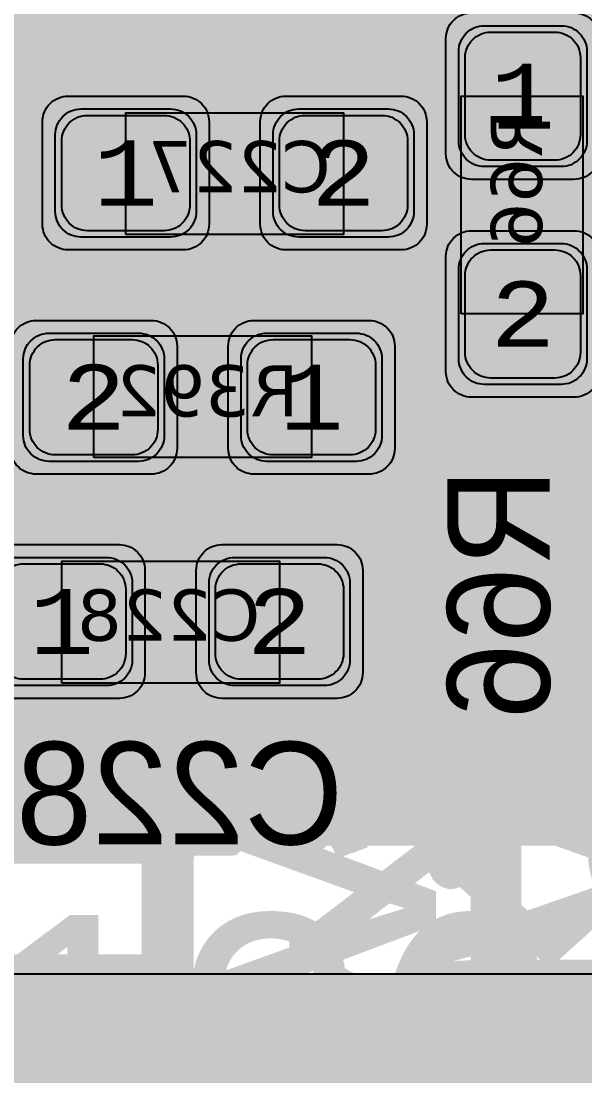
# Model space of a CAD drawing. Extents: x -28 to 199, y -61 to 255.
# Drawn here: x 145.08 to 149.49, y 65.7 to 73.94 of the extents above; entities that cross this region are included whole.
import ezdxf
from ezdxf.enums import TextEntityAlignment as Align

# ---------------------------------------------------------------- set-up
doc = ezdxf.new("R2010")
doc.units = 0
doc.header["$MEASUREMENT"] = 0
for name, color, linetype in [('ASSEMBLY_OUTLINES_BTM', 191, 'CONTINUOUS'), ('ASSEMBLY_PART_NUMBERS_BTM', 191, 'CONTINUOUS'), ('ASSEMBLY_PART_NUMBERS_TOP', 102, 'CONTINUOUS'), ('ASSEMBLY_REF_DES_BTM', 191, 'CONTINUOUS'), ('DRILL_DRAWING', 21, 'CONTINUOUS'), ('GENERATED_SILKSCREEN_BTM', 255, 'CONTINUOUS'), ('GENERATED_SILKSCREEN_TOP', 140, 'CONTINUOUS'), ('PART_PADS_SMD_BTM', 10, 'CONTINUOUS'), ('PIN_NUMBERS_BTM', 8, 'CONTINUOUS'), ('PIN_NUMBERS_TOP', 8, 'CONTINUOUS'), ('PLACEMENT_OUTLINES_BTM', 222, 'CONTINUOUS'), ('PLANE_DATA_LAYER_BOTTOM', 10, 'CONTINUOUS'), ('PLANE_DATA_LAYER_TOP', 150, 'CONTINUOUS'), ('PLANE_SHAPES_LAYER_2', 230, 'CONTINUOUS'), ('PLANE_SHAPES_LAYER_3', 81, 'CONTINUOUS'), ('PLANE_SHAPES_LAYER_BOTTOM', 10, 'CONTINUOUS'), ('PLANE_SHAPES_LAYER_TOP', 150, 'CONTINUOUS'), ('SILKSCREEN_OUTLINES_BTM', 211, 'CONTINUOUS'), ('SILKSCREEN_REF_DES_BTM', 211, 'CONTINUOUS'), ('SILKSCREEN_REF_DES_TOP', 150, 'CONTINUOUS'), ('SOLDERMASK_PADS_BTM', 12, 'CONTINUOUS'), ('SOLDERPASTE_PADS_BTM', 12, 'CONTINUOUS'), ('TRACES_LAYER_3', 81, 'CONTINUOUS'), ('TRACES_LAYER_BOTTOM', 10, 'CONTINUOUS')]:
    doc.layers.add(name, color=color, linetype=linetype)
doc.styles.add('COURIER_NEW', font='COUR.TTF')
doc.styles.add('VERDANA', font='verdana.TTF')
doc.styles.add('VERIBEST_GERBER_0', font='txt')

msp = doc.modelspace()

# ---------------------------------------------------------------- hatches: boundary and pattern name
at = {"layer": 'PLANE_DATA_LAYER_BOTTOM'}
h = msp.add_hatch(color=256, dxfattribs=at)
h.paths.add_polyline_path([(169.5, 75.5762, -0.414213562373095), (169.4238, 75.5), (168.555096, 75.5, -0.414213562373095), (168.478896, 75.5762), (168.478896, 75.576202, -0.0604851549101079), (168.48111, 75.594437, 0.0604923626898883), (168.5, 75.750001), (168.5, 76.95, 0.414213562373095), (167.85, 77.6), (166.65, 77.6, 0.414213562373095), (166, 76.95), (166, 75.749999, 0.0604915906442908), (166.01889, 75.594437, -0.060485154910108), (166.021104, 75.576202), (166.021104, 75.5762, -0.414213562373095), (165.944904, 75.5), (162.827052, 75.5, -0.6109691680550992), (162.765167, 75.62066, 0.1570208344114398), (163, 76.349999), (163, 76.35, 0.9999999999999999), (160.5, 76.35), (160.5, 76.349999, 0.1570208344114398), (160.734833, 75.62066, -0.6109691680550992), (160.672948, 75.5), (159, 75.5), (159, 67), (159.977682, 66.022318, -0.1989099556854013), (160, 65.968437), (160, 60.5), (169.4238, 60.5, -0.414213562373095), (169.5, 60.4238), (169.5, 57.0762, -0.414213562373095), (169.4238, 57), (168.5762, 57, -0.414213562373095), (168.5, 57.0762), (168.5, 58.2, 0.414213562373095), (167.85, 58.85), (166.65, 58.85, 0.414213562373095), (166, 58.2), (166, 57.0762, -0.414213562373095), (165.9238, 57), (162.968376, 57, -0.414213562373095), (162.892176, 57.0762, -0.1018534239435747), (162.898371, 57.106296, 1.5184150743120406), (160.601629, 57.106296, -0.1018534239435747), (160.607824, 57.0762, -0.414213562373095), (160.531624, 57), (157.5762, 57, -0.414213562373095), (157.5, 57.0762), (157.5, 63), (135.0762, 63, -0.414213562373095), (135, 63.0762), (135, 63.4588, -0.414213562373095), (135.0762, 63.535), (135.215, 63.535, 0.414213562373095), (135.665, 63.985), (135.665, 65.015, 0.414213562373095), (135.215, 65.465), (135.0762, 65.465, -0.414213562373095), (135, 65.5412), (135, 66.4238, -0.414213562373095), (135.0762, 66.5), (156.5, 66.5), (156.5, 77.9238, -0.414213562373095), (156.5762, 78), (169.4238, 78, -0.414213562373095), (169.5, 77.9238)], flags=0)
h.paths.add_polyline_path([(136.495, 63.535, 0.414213562373095), (136.945, 63.985), (136.945, 65.015, 0.414213562373095), (136.495, 65.465), (136.345, 65.465, 0.414213562373095), (135.895, 65.015), (135.895, 63.985, 0.414213562373095), (136.345, 63.535)], flags=0)
at = {"layer": 'PLANE_DATA_LAYER_TOP'}
h = msp.add_hatch(color=256, dxfattribs=at)
h.paths.add_polyline_path([(153.75, 67.5762, -0.414213562373095), (153.6738, 67.5), (141.3262, 67.5, -0.414213562373095), (141.25, 67.5762), (141.25, 70.799, -0.3297111608099209), (141.303911, 70.871867, 0.1227506347712947), (141.511214, 70.996447), (142.374069, 71.859302, -0.4389961025025721), (142.486156, 71.8546, 1.0875729409838402), (143.8954, 73.263844, -0.2207951541177379), (143.86838, 73.322049), (143.86838, 73.32205, -0.1989099556852985), (143.890698, 73.375931), (147.592449, 77.077682, -0.198913366334503), (147.646331, 77.1), (148.746107, 77.1, -0.1385740107174841), (148.785987, 77.088731, 1.7877343018547374), (148.785987, 78.111269, -0.1385740107174841), (148.746107, 78.1), (147.407661, 78.1, 0.1989122151386036), (147.054108, 77.953553), (144.107082, 75.006527, -0.6681819935815638), (143.977, 75.060408), (143.977, 75.934019, -0.357507136707077), (144.038255, 76.008739, 0.250299112383725), (144.365805, 76.277936, -0.3034419380586541), (144.436215, 76.325), (144.483776, 76.325, 0.1989121882725125), (144.784296, 76.44948), (146.482183, 78.147367, 0.1989121882725038), (146.606663, 78.447887), (146.606663, 79.9238, -0.414213562373095), (146.682863, 80), (153.6738, 80, -0.414213562373095), (153.75, 79.9238)], flags=0)
h.paths.add_polyline_path([(141.75, 69.5, -0.9999999999999999), (144.75, 69.5, -0.9999999999999999)], flags=0)
h.paths.add_polyline_path([(149.3, 75.1, -0.9999999999999999), (150.5, 75.1, -0.9999999999999999)], flags=0)
at = {"layer": 'PLANE_SHAPES_LAYER_2'}
h = msp.add_hatch(color=256, dxfattribs=at)
h.paths.add_polyline_path([(169.5, 129.25), (149.5, 129.25), (142.25, 122), (142.25, 90.5), (147.5, 90.5), (147.5, 80), (154, 80), (154, 69.25), (131.75, 69.25), (131.75, 73.25), (121.25, 73.25), (121.25, 81), (110.5, 81), (110.5, 125.75), (106.5, 125.75), (106.5, 128.75), (93.5, 128.75), (93.5, 120.25), (91.75, 120.25), (91.75, 121.5), (80, 121.5), (80, 118.25), (73.25, 118.25), (73.25, 124.5), (67.5, 124.5), (67.5, 128), (57.75, 128), (57.75, 120.25), (55.25, 120.25), (55.25, 121.5), (47.5, 121.5), (47.5, 119), (35, 119), (35, 134.75), (32.75, 134.75), (32.75, 159.75), (29.25, 159.75), (29.25, 175.25), (22.5, 175.25), (22.5, 195.25), (17.25, 195.25), (17.25, 198), (22.5, 198), (22.5, 216.5), (40.25, 216.5), (40.25, 235.5), (54.5, 235.5), (54.5, 254), (87.25, 254), (87.25, 236.25), (86.25, 236.25), (86.25, 228.75), (81, 228.75), (81, 218.75), (95.25, 218.75), (95.25, 194.5), (87, 194.5), (87, 172), (131.1, 172), (131.1, 208.75), (115.5, 208.75), (115.5, 213.75), (106.75, 213.75), (106.75, 218.75), (110.25, 222.25), (110.25, 226.25), (142.5, 226.25), (142.5, 221.5), (160.5, 221.5), (160.5, 240.75), (169.5, 240.75)])
h.paths.add_polyline_path([(35.5, 149.5), (41.75, 149.5), (41.75, 152), (39.25, 152), (39.25, 154), (37.75, 154), (37.75, 152), (35.5, 152)], flags=16)
h.paths.add_polyline_path([(37.5, 125.75), (37.5, 128.75), (42.75, 128.75), (42.75, 125.75)], flags=16)
h.paths.add_polyline_path([(52, 127.75), (52, 130.75), (54.25, 130.75), (54.25, 127.75)], flags=16)
h.paths.add_polyline_path([(50.75, 219.5), (50.75, 226.5), (71.75, 226.5), (71.75, 219.5)], flags=16)
h.paths.add_polyline_path([(66.5, 150.75), (66.5, 177.5), (72.25, 177.5), (72.25, 150.75)], flags=16)
h.paths.add_polyline_path([(47.25, 185.25), (73, 185.25), (73, 188.25), (70.25, 188.25), (70.25, 191), (47.25, 191)], flags=16)
h.paths.add_polyline_path([(84.5, 208), (84.5, 212.75), (85, 212.75), (85, 208)], flags=16)
h.paths.add_polyline_path([(61.5, 137.25), (87.75, 137.25), (87.75, 140.5), (84.75, 140.5), (84.75, 143), (61.5, 143)], flags=16)
h.paths.add_polyline_path([(88.75, 127), (88.75, 130), (91, 130), (91, 127)], flags=16)
h.paths.add_polyline_path([(85.5, 130.25), (85.5, 132.5), (91, 132.5), (91, 130.25)], flags=16)
h.paths.add_polyline_path([(108.75, 142.25), (135.75, 142.25), (135.75, 145.75), (132.25, 145.75), (132.25, 149), (108.75, 149)], flags=16)
h.paths.add_polyline_path([(114.25, 126.75), (140.75, 126.75), (140.75, 129.75), (137.25, 129.75), (137.25, 133), (114.25, 133)], flags=16)
h.paths.add_polyline_path([(155.25, 180.25), (166.25, 180.25), (166.25, 186.25), (152.25, 186.25), (152.25, 183), (155.25, 183)], flags=16)
at = {"layer": 'PLANE_SHAPES_LAYER_3'}
h = msp.add_hatch(color=256, dxfattribs=at)
h.paths.add_polyline_path([(169.5, 129.25), (149.5, 129.25), (142.25, 122), (142.25, 90.5), (147.5, 90.5), (147.5, 80), (154, 80), (154, 69.25), (131.75, 69.25), (131.75, 73.25), (121.25, 73.25), (121.25, 81), (110.5, 81), (110.5, 125.75), (106.5, 125.75), (106.5, 128.75), (93.5, 128.75), (93.5, 120.25), (91.75, 120.25), (91.75, 121.5), (80, 121.5), (80, 118.25), (73.25, 118.25), (73.25, 124.5), (67.5, 124.5), (67.5, 127.75), (58.25, 127.75), (58.25, 130.25), (88.75, 130.25), (88.75, 127), (91, 127), (91, 132.5), (55, 132.5), (55, 131.25), (52, 131.25), (52, 127.75), (55, 127.75), (55, 127.25), (57.75, 127.25), (57.75, 120.25), (55.25, 120.25), (55.25, 121.5), (47.5, 121.5), (47.5, 119), (35, 119), (35, 134.75), (32.75, 134.75), (32.75, 159.75), (29.25, 159.75), (29.25, 175.25), (22.5, 175.25), (22.5, 195.25), (17.25, 195.25), (17.25, 198), (22.5, 198), (22.5, 216.5), (40.25, 216.5), (40.25, 235.5), (54.5, 235.5), (54.5, 254), (87.25, 254), (87.25, 236.25), (86.25, 236.25), (86.25, 228.75), (81, 228.75), (81, 218.75), (95.25, 218.75), (95.25, 194.5), (87, 194.5), (87, 172), (131.1, 172), (131.1, 208.75), (115.5, 208.75), (115.5, 213.75), (106.75, 213.75), (106.75, 218.75), (110.25, 222.25), (110.25, 226.25), (142.5, 226.25), (142.5, 221.5), (160.5, 221.5), (160.5, 240.75), (169.5, 240.75)])
h.paths.add_polyline_path([(35.5, 149.5), (41.75, 149.5), (41.75, 152), (39.25, 152), (39.25, 154), (37.75, 154), (37.75, 152), (35.5, 152)], flags=16)
h.paths.add_polyline_path([(37.5, 125.75), (37.5, 128.75), (42.75, 128.75), (42.75, 125.75)], flags=16)
h.paths.add_polyline_path([(50.75, 219.5), (50.75, 226.5), (71.75, 226.5), (71.75, 219.5)], flags=16)
h.paths.add_polyline_path([(66.5, 150.75), (66.5, 177.5), (72.25, 177.5), (72.25, 150.75)], flags=16)
h.paths.add_polyline_path([(47.25, 185.25), (73, 185.25), (73, 188.25), (70.25, 188.25), (70.25, 191), (47.25, 191)], flags=16)
h.paths.add_polyline_path([(84.5, 208), (84.5, 212.75), (85, 212.75), (85, 208)], flags=16)
h.paths.add_polyline_path([(61.5, 137.25), (87.75, 137.25), (87.75, 140.5), (84.75, 140.5), (84.75, 143), (61.5, 143)], flags=16)
h.paths.add_polyline_path([(108.75, 142.25), (135.75, 142.25), (135.75, 145.75), (132.25, 145.75), (132.25, 149), (108.75, 149)], flags=16)
h.paths.add_polyline_path([(114.25, 126.75), (140.75, 126.75), (140.75, 129.75), (137.25, 129.75), (137.25, 133), (114.25, 133)], flags=16)
h.paths.add_polyline_path([(155.25, 180.25), (166.25, 180.25), (166.25, 186.25), (152.25, 186.25), (152.25, 183), (155.25, 183)], flags=16)
at = {"layer": 'PLANE_SHAPES_LAYER_BOTTOM'}
msp.add_hatch(color=256, dxfattribs=at).paths.add_polyline_path([(169.5, 75.5), (159, 75.5), (159, 67), (160, 66), (160, 60.5), (169.5, 60.5), (169.5, 57), (157.5, 57), (157.5, 63), (135, 63), (135, 66.5), (156.5, 66.5), (156.5, 78), (169.5, 78)], flags=0)

# ---------------------------------------------------------------- linework, layer by layer
at = {"layer": 'ASSEMBLY_OUTLINES_BTM', "const_width": 0.1}
msp.add_lwpolyline([(146.1, 73.95), (146.1, 77.05), (147.9, 77.05), (147.9, 73.95)], close=True, dxfattribs=at)
at = {"layer": 'ASSEMBLY_OUTLINES_BTM'}
for points in [[(148.52, 71.65), (148.52, 73.35), (149.47, 73.35), (149.47, 71.65)], [(145.9, 72.27), (145.9, 73.22), (147.6, 73.22), (147.6, 72.27)], [(145.65, 70.53), (145.65, 71.48), (147.35, 71.48), (147.35, 70.53)], [(145.4, 68.77), (145.4, 69.72), (147.1, 69.72), (147.1, 68.77)]]:
    msp.add_lwpolyline(points, close=True, dxfattribs=at)
at = {"layer": 'GENERATED_SILKSCREEN_BTM', "const_width": 0.15}
for points in [[(147.900005, 73.95, -0.4142135624), (147.9, 73.949995), (146.1, 73.949995, -0.4142135624), (146.099995, 73.95), (146.099995, 74.193824, 9.7912e-06), (146.100005, 74.193828), (146.100005, 73.950005), (147.899995, 73.950005), (147.899995, 74.193828, 9.7912e-06), (147.900005, 74.193824), (147.900005, 73.95)], [(147.033844, 73.220005, 1.1642e-05), (147.033836, 73.219995), (146.466164, 73.219995, 1.1642e-05), (146.466156, 73.220005), (147.033844, 73.220005)], [(148.520005, 72.207911, 1.22306e-05), (148.519995, 72.207902), (148.519995, 72.792098, 1.22306e-05), (148.520005, 72.792089), (148.520005, 72.207911)], [(149.470005, 72.216156, 1.1642e-05), (149.469995, 72.216164), (149.469995, 72.783836, 1.1642e-05), (149.470005, 72.783844), (149.470005, 72.216156)], [(147.042098, 72.269995), (146.457902, 72.269995, 1.22306e-05), (146.457911, 72.270005), (147.042089, 72.270005, 1.22306e-05), (147.042098, 72.269995)], [(146.792098, 71.480005, 1.22306e-05), (146.792089, 71.479995), (146.207911, 71.479995, 1.22306e-05), (146.207902, 71.480005), (146.792098, 71.480005)], [(146.783844, 70.529995), (146.216156, 70.529995, 1.1642e-05), (146.216164, 70.530005), (146.783836, 70.530005, 1.1642e-05), (146.783844, 70.529995)], [(146.533844, 69.720005, 1.1642e-05), (146.533836, 69.719995), (145.966164, 69.719995, 1.1642e-05), (145.966156, 69.720005), (146.533844, 69.720005)], [(146.542098, 68.769995), (145.957902, 68.769995, 1.22306e-05), (145.957911, 68.770005), (146.542089, 68.770005, 1.22306e-05), (146.542098, 68.769995)]]:
    msp.add_lwpolyline(points, format="xyb", dxfattribs=at)
for points in [[(148.7108, 69.7752), (148.7092, 69.7728), (148.7052, 69.772), (148.7012, 69.7696), (148.6972, 69.7696), (148.5324, 69.7696), (148.5284, 69.7696), (148.526, 69.772), (148.5236, 69.772), (148.5228, 69.7728), (148.522, 69.7736), (148.5196, 69.7752), (148.41, 69.9112), (148.4084, 69.9152), (148.4076, 69.9176), (148.4068, 69.9216), (148.4068, 70.3248), (148.4084, 70.332), (148.4124, 70.336), (148.4172, 70.3408), (148.4228, 70.3424), (149.1908, 70.3424), (149.1972, 70.3408), (149.2012, 70.3368), (149.2036, 70.332), (149.2044, 70.3264), (149.2036, 70.32), (149.2012, 70.3144), (149.1972, 70.3104), (149.1908, 70.3088), (148.8228, 70.3088), (148.8228, 69.9328), (149.1956, 69.8016), (149.2012, 69.7984), (149.2044, 69.7928), (149.2052, 69.7864), (149.2036, 69.7816), (149.2012, 69.7768), (149.1964, 69.7728), (149.1916, 69.7704), (149.1852, 69.772), (148.8124, 69.9032), (148.7108, 69.7752)], [(148.4396, 70.3088), (148.4396, 69.9256), (148.5404, 69.8016), (148.6892, 69.8016), (148.7908, 69.9256), (148.7908, 70.3088), (148.4396, 70.3088)], [(148.41, 69.1544), (148.5196, 69.02), (148.5236, 69.016), (148.53, 69.0152), (148.534, 69.016), (148.5388, 69.0176), (148.542, 69.02), (148.5452, 69.024), (148.5476, 69.028), (148.5484, 69.032), (148.5484, 69.036), (148.546, 69.0392), (148.4396, 69.1704), (148.4396, 69.4296), (148.5404, 69.5528), (148.8276, 69.5528), (148.7388, 69.444), (148.738, 69.4408), (148.7372, 69.4392), (148.7372, 69.4384), (148.7364, 69.4384), (148.7356, 69.4344), (148.7356, 69.1648), (148.7364, 69.1616), (148.7372, 69.1608), (148.7372, 69.16), (148.738, 69.1576), (148.7388, 69.1544), (148.8476, 69.02), (148.85, 69.0192), (148.8508, 69.0176), (148.8516, 69.0168), (148.8532, 69.0168), (148.8588, 69.0152), (148.8612, 69.0144), (149.0812, 69.0144), (149.0852, 69.0152), (149.0884, 69.0168), (149.0916, 69.0176), (149.094, 69.02), (149.2036, 69.1544), (149.2052, 69.1584), (149.206, 69.1592), (149.206, 69.1608), (149.2068, 69.1624), (149.2068, 69.1632), (149.2068, 69.1648), (149.2068, 69.4344), (149.206, 69.4376), (149.2052, 69.4408), (149.2036, 69.444), (149.094, 69.5784), (149.0924, 69.58), (149.0916, 69.5816), (149.0892, 69.5832), (149.0836, 69.5848), (149.0812, 69.5856), (148.5324, 69.5856), (148.5284, 69.5848), (148.5252, 69.5832), (148.5236, 69.5816), (148.522, 69.58), (148.5196, 69.5784), (148.41, 69.444), (148.4092, 69.4408), (148.4084, 69.4384), (148.4076, 69.4376), (148.4068, 69.4344), (148.4068, 69.1648), (148.4076, 69.1616), (148.4076, 69.1608), (148.4084, 69.16), (148.4092, 69.1576), (148.41, 69.1544)], [(148.8692, 69.5528), (149.0732, 69.5528), (149.174, 69.4296), (149.174, 69.1712), (149.0732, 69.0464), (148.8692, 69.0464), (148.7676, 69.1712), (148.7676, 69.4296), (148.8692, 69.5528)], [(148.41, 68.3984), (148.5196, 68.264), (148.5236, 68.26), (148.53, 68.2592), (148.534, 68.26), (148.5388, 68.2616), (148.542, 68.264), (148.5452, 68.268), (148.5476, 68.272), (148.5484, 68.276), (148.5484, 68.28), (148.546, 68.2832), (148.4396, 68.4144), (148.4396, 68.6736), (148.5404, 68.7968), (148.8276, 68.7968), (148.7388, 68.688), (148.738, 68.6848), (148.7372, 68.6832), (148.7372, 68.6824), (148.7364, 68.6824), (148.7356, 68.6784), (148.7356, 68.4088), (148.7364, 68.4056), (148.7372, 68.4048), (148.7372, 68.404), (148.738, 68.4016), (148.7388, 68.3984), (148.8476, 68.264), (148.85, 68.2632), (148.8508, 68.2616), (148.8516, 68.2608), (148.8532, 68.2608), (148.8588, 68.2592), (148.8612, 68.2584), (149.0812, 68.2584), (149.0852, 68.2592), (149.0884, 68.2608), (149.0916, 68.2616), (149.094, 68.264), (149.2036, 68.3984), (149.2052, 68.4024), (149.206, 68.4032), (149.206, 68.4048), (149.2068, 68.4064), (149.2068, 68.4072), (149.2068, 68.4088), (149.2068, 68.6784), (149.206, 68.6816), (149.2052, 68.6848), (149.2036, 68.688), (149.094, 68.8224), (149.0924, 68.824), (149.0916, 68.8256), (149.0892, 68.8272), (149.0836, 68.8288), (149.0812, 68.8296), (148.5324, 68.8296), (148.5284, 68.8288), (148.5252, 68.8272), (148.5236, 68.8256), (148.522, 68.824), (148.5196, 68.8224), (148.41, 68.688), (148.4092, 68.6848), (148.4084, 68.6824), (148.4076, 68.6816), (148.4068, 68.6784), (148.4068, 68.4088), (148.4076, 68.4056), (148.4076, 68.4048), (148.4084, 68.404), (148.4092, 68.4016), (148.41, 68.3984)], [(148.8692, 68.7968), (149.0732, 68.7968), (149.174, 68.6736), (149.174, 68.4152), (149.0732, 68.2904), (148.8692, 68.2904), (148.7676, 68.4152), (148.7676, 68.6736), (148.8692, 68.7968)], [(145.142, 68.19), (145.142, 68.0084), (145.1204, 67.9396), (144.7436, 67.9396), (144.7204, 68.0084), (144.7204, 68.19), (144.7916, 68.2636), (145.07, 68.2636), (145.142, 68.19)], [(144.7844, 67.4964), (145.078, 67.4964), (145.0804, 67.4964), (145.0828, 67.4972), (145.086, 67.498), (145.0892, 67.5012), (145.1692, 67.5836), (145.1732, 67.5868), (145.174, 67.59), (145.174, 67.5948), (145.174, 67.842), (145.174, 67.8452), (145.174, 67.8468), (145.1732, 67.8476), (145.1476, 67.9244), (145.1732, 68.0012), (145.174, 68.002), (145.174, 68.0068), (145.174, 68.1988), (145.174, 68.202), (145.1732, 68.206), (145.1692, 68.21), (145.0892, 68.2924), (145.086, 68.2948), (145.0828, 68.2956), (145.0804, 68.2964), (145.078, 68.2964), (144.7844, 68.2964)], [(145.5508, 68.2932), (145.4164, 68.1836), (145.414, 68.1796), (145.4132, 68.1764), (145.4116, 68.174), (145.4108, 68.1708), (145.4108, 68.0612), (145.4116, 68.058), (145.4132, 68.0532), (145.414, 68.0492), (145.4164, 68.0476), (145.9492, 67.6148), (145.9492, 67.5292), (145.4268, 67.5292), (145.4212, 67.5276), (145.4164, 67.5244), (145.414, 67.5188), (145.4132, 67.5124), (145.414, 67.5068), (145.4164, 67.5012), (145.4212, 67.498), (145.4268, 67.4964), (145.966, 67.4964), (145.9724, 67.498), (145.9764, 67.502), (145.9804, 67.506), (145.982, 67.5124), (145.982, 67.622), (145.9812, 67.6244), (145.9796, 67.63), (145.978, 67.6324), (145.9772, 67.634), (145.9748, 67.6356), (145.4428, 68.0692), (145.4428, 68.1628), (145.5676, 68.2636), (145.826, 68.2636), (145.9564, 68.1572), (145.962, 68.1556), (145.9676, 68.1564), (145.9724, 68.1588), (145.9764, 68.1636), (145.9788, 68.1684), (145.9796, 68.174), (145.9788, 68.1796), (145.9772, 68.182), (145.9748, 68.1836), (145.8404, 68.2932), (145.8372, 68.294), (145.8356, 68.2948), (145.834, 68.2956), (145.8308, 68.2964), (145.5612, 68.2964), (145.558, 68.2956), (145.5564, 68.2948), (145.554, 68.294), (145.5508, 68.2932)], [(146.3068, 68.2932), (146.1724, 68.1836), (146.17, 68.1796), (146.1692, 68.1764), (146.1676, 68.174), (146.1668, 68.1708), (146.1668, 68.0612), (146.1676, 68.058), (146.1692, 68.0532), (146.17, 68.0492), (146.1724, 68.0476), (146.7052, 67.6148), (146.7052, 67.5292), (146.1828, 67.5292), (146.1772, 67.5276), (146.1724, 67.5244), (146.17, 67.5188), (146.1692, 67.5124), (146.17, 67.5068), (146.1724, 67.5012), (146.1772, 67.498), (146.1828, 67.4964), (146.722, 67.4964), (146.7284, 67.498), (146.7324, 67.502), (146.7364, 67.506), (146.738, 67.5124), (146.738, 67.622), (146.7372, 67.6244), (146.7356, 67.63), (146.734, 67.6324), (146.7332, 67.634), (146.7308, 67.6356), (146.1988, 68.0692), (146.1988, 68.1628), (146.3236, 68.2636), (146.582, 68.2636), (146.7124, 68.1572), (146.718, 68.1556), (146.7236, 68.1564), (146.7284, 68.1588), (146.7324, 68.1636), (146.7348, 68.1684), (146.7356, 68.174), (146.7348, 68.1796), (146.7332, 68.182), (146.7308, 68.1836), (146.5964, 68.2932), (146.5932, 68.294), (146.5916, 68.2948), (146.59, 68.2956), (146.5868, 68.2964), (146.3172, 68.2964), (146.314, 68.2956), (146.3124, 68.2948), (146.31, 68.294), (146.3068, 68.2932)], [(147.3508, 67.4996), (147.4852, 67.6092), (147.4892, 67.6116), (147.49, 67.6148), (147.4916, 67.618), (147.4924, 67.622), (147.4924, 68.1708), (147.4916, 68.1748), (147.49, 68.178), (147.4884, 68.1796), (147.4876, 68.1812), (147.486, 68.1836), (147.3508, 68.2932), (147.3484, 68.294), (147.346, 68.2948), (147.3452, 68.2956), (147.342, 68.2964), (147.0724, 68.2964), (147.0684, 68.2956), (147.0668, 68.2948), (147.0644, 68.294), (147.062, 68.2932), (146.9268, 68.1836), (146.9236, 68.1796), (146.922, 68.1732), (146.9228, 68.1684), (146.9244, 68.1644), (146.9268, 68.1612), (146.9308, 68.158), (146.9348, 68.1556), (146.9388, 68.1548), (146.9428, 68.1548), (146.946, 68.1572), (147.078, 68.2636), (147.3364, 68.2636), (147.4596, 68.1628), (147.4596, 67.63), (147.3364, 67.5292), (147.078, 67.5292), (146.946, 67.6356), (146.9428, 67.6372), (146.9388, 67.638), (146.9348, 67.6372), (146.9308, 67.6348), (146.9268, 67.6316), (146.9244, 67.6276), (146.9228, 67.6228), (146.922, 67.618), (146.9236, 67.6132), (146.9268, 67.6092), (147.062, 67.4996), (147.0652, 67.498), (147.066, 67.4972), (147.0684, 67.4972), (147.0692, 67.4964), (147.07, 67.4964), (147.0724, 67.4964), (147.342, 67.4964), (147.3452, 67.4972), (147.3484, 67.498), (147.3508, 67.4996)], [(145.142, 67.8388), (145.142, 67.602), (145.07, 67.5292), (144.7916, 67.5292), (144.7204, 67.602), (144.7204, 67.8388), (144.7436, 67.9076), (145.1204, 67.9076), (145.142, 67.8388)]]:
    msp.add_lwpolyline(points, dxfattribs=at)
at = {"layer": 'GENERATED_SILKSCREEN_TOP', "const_width": 0.25}
for points in [[(148.429645, 65.97872), (148.413405, 65.97466), (148.405285, 65.96654), (148.399195, 65.95233), (148.397165, 65.93609), (148.399195, 65.92188), (148.405285, 65.90767), (148.413405, 65.89752), (148.429645, 65.89549), (149.221345, 65.89549), (149.235555, 65.89752), (149.247735, 65.90767), (149.253825, 65.92188), (149.255855, 65.93609), (149.253825, 65.95233), (149.247735, 65.96654), (149.235555, 65.97466), (149.221345, 65.97872), (148.864065, 65.97872), (148.864065, 67.88489), (148.862035, 67.8991), (148.855945, 67.90925), (148.845795, 67.91534), (148.831585, 67.91737), (148.821435, 67.9194), (148.811285, 67.9194), (148.803165, 67.91534), (148.795045, 67.90722), (148.399195, 67.351), (148.393105, 67.33679), (148.393105, 67.32258), (148.399195, 67.3104), (148.409345, 67.30025), (148.421525, 67.29213), (148.435735, 67.28807), (148.443855, 67.28807), (148.449945, 67.2901), (148.460095, 67.30228), (148.784895, 67.757), (148.784895, 65.97872), (148.429645, 65.97872)], [(146.582345, 65.90361), (146.241305, 66.18172), (146.231155, 66.18781), (146.229125, 66.19593), (146.225065, 66.20405), (146.223035, 66.2142), (146.223035, 67.60678), (146.225065, 67.61693), (146.229125, 67.62505), (146.233185, 67.62911), (146.235215, 67.63317), (146.239275, 67.63926), (146.582345, 67.91737), (146.588435, 67.9194), (146.594525, 67.92143), (146.596555, 67.92346), (146.604675, 67.92549), (147.288785, 67.92549), (147.298935, 67.92346), (147.302995, 67.92143), (147.309085, 67.9194), (147.315175, 67.91737), (147.658245, 67.63926), (147.666365, 67.62911), (147.670425, 67.61287), (147.668395, 67.60069), (147.664335, 67.59054), (147.658245, 67.58242), (147.648095, 67.5743), (147.637945, 67.56821), (147.627795, 67.56618), (147.617645, 67.56618), (147.609525, 67.57227), (147.274575, 67.84226), (146.618885, 67.84226), (146.306265, 67.58648), (146.306265, 66.2345), (146.618885, 65.97872), (147.274575, 65.97872), (147.609525, 66.24871), (147.617645, 66.25277), (147.627795, 66.2548), (147.637945, 66.25277), (147.648095, 66.24668), (147.658245, 66.23856), (147.664335, 66.22841), (147.668395, 66.21623), (147.670425, 66.20405), (147.666365, 66.19187), (147.658245, 66.18172), (147.315175, 65.90361), (147.307055, 65.89955), (147.305025, 65.89752), (147.298935, 65.89752), (147.296905, 65.89549), (147.294875, 65.89549), (147.288785, 65.89549), (146.604675, 65.89549), (146.596555, 65.89752), (146.588435, 65.89955), (146.582345, 65.90361)]]:
    msp.add_lwpolyline(points, dxfattribs=at)
at = {"layer": 'PART_PADS_SMD_BTM'}
for points in [[(149.3, 73.9, -0.4142135624), (149.5, 73.7), (149.5, 73, -0.4142135624), (149.3, 72.8), (148.7, 72.8, -0.4142135624), (148.5, 73), (148.5, 73.7, -0.4142135624), (148.7, 73.9)], [(145.35, 73.05, -0.4142135624), (145.55, 73.25), (146.25, 73.25, -0.4142135624), (146.45, 73.05), (146.45, 72.45, -0.4142135624), (146.25, 72.25), (145.55, 72.25, -0.4142135624), (145.35, 72.45)], [(147.05, 73.05, -0.4142135624), (147.25, 73.25), (147.95, 73.25, -0.4142135624), (148.15, 73.05), (148.15, 72.45, -0.4142135624), (147.95, 72.25), (147.25, 72.25, -0.4142135624), (147.05, 72.45)], [(149.3, 72.2, -0.4142135624), (149.5, 72), (149.5, 71.3, -0.4142135624), (149.3, 71.1), (148.7, 71.1, -0.4142135624), (148.5, 71.3), (148.5, 72, -0.4142135624), (148.7, 72.2)], [(146.2, 70.7, -0.4142135624), (146, 70.5), (145.3, 70.5, -0.4142135624), (145.1, 70.7), (145.1, 71.3, -0.4142135624), (145.3, 71.5), (146, 71.5, -0.4142135624), (146.2, 71.3)], [(147.9, 70.7, -0.4142135624), (147.7, 70.5), (147, 70.5, -0.4142135624), (146.8, 70.7), (146.8, 71.3, -0.4142135624), (147, 71.5), (147.7, 71.5, -0.4142135624), (147.9, 71.3)], [(144.85, 69.55, -0.4142135624), (145.05, 69.75), (145.75, 69.75, -0.4142135624), (145.95, 69.55), (145.95, 68.95, -0.4142135624), (145.75, 68.75), (145.05, 68.75, -0.4142135624), (144.85, 68.95)], [(146.55, 69.55, -0.4142135624), (146.75, 69.75), (147.45, 69.75, -0.4142135624), (147.65, 69.55), (147.65, 68.95, -0.4142135624), (147.45, 68.75), (146.75, 68.75, -0.4142135624), (146.55, 68.95)]]:
    msp.add_lwpolyline(points, format="xyb", close=True, dxfattribs=at)
at = {"layer": 'PLACEMENT_OUTLINES_BTM'}
for points in [[(148.52, 71.65), (148.52, 73.35), (149.47, 73.35), (149.47, 71.65)], [(145.9, 72.27), (145.9, 73.22), (147.6, 73.22), (147.6, 72.27)], [(145.65, 70.53), (145.65, 71.48), (147.35, 71.48), (147.35, 70.53)], [(145.4, 68.77), (145.4, 69.72), (147.1, 69.72), (147.1, 68.77)]]:
    msp.add_lwpolyline(points, close=True, dxfattribs=at)
at = {"layer": 'PLANE_SHAPES_LAYER_BOTTOM'}
msp.add_lwpolyline([(169.5, 75.5), (159, 75.5), (159, 67), (160, 66), (160, 60.5), (169.5, 60.5), (169.5, 57), (157.5, 57), (157.5, 63), (135, 63), (135, 66.5), (156.5, 66.5), (156.5, 78), (169.5, 78)], close=True, dxfattribs=at)
at = {"layer": 'PLANE_SHAPES_LAYER_TOP'}
msp.add_solid([(141.25, 67.5), (153.75, 67.5), (141.25, 80), (153.75, 80)], dxfattribs=at)
at = {"layer": 'SILKSCREEN_OUTLINES_BTM'}
for points in [[(148.52, 71.65), (148.52, 73.35), (149.47, 73.35), (149.47, 71.65)], [(145.9, 72.27), (145.9, 73.22), (147.6, 73.22), (147.6, 72.27)], [(145.65, 70.53), (145.65, 71.48), (147.35, 71.48), (147.35, 70.53)], [(145.4, 68.77), (145.4, 69.72), (147.1, 69.72), (147.1, 68.77)]]:
    msp.add_lwpolyline(points, close=True, dxfattribs=at)
at = {"layer": 'SOLDERMASK_PADS_BTM'}
for points in [[(149.4, 74, -0.4142135624), (149.6, 73.8), (149.6, 72.9, -0.4142135624), (149.4, 72.7), (148.6, 72.7, -0.4142135624), (148.4, 72.9), (148.4, 73.8, -0.4142135624), (148.6, 74)], [(145.25, 73.15, -0.4142135624), (145.45, 73.35), (146.35, 73.35, -0.4142135624), (146.55, 73.15), (146.55, 72.35, -0.4142135624), (146.35, 72.15), (145.45, 72.15, -0.4142135624), (145.25, 72.35)], [(146.95, 73.15, -0.4142135624), (147.15, 73.35), (148.05, 73.35, -0.4142135624), (148.25, 73.15), (148.25, 72.35, -0.4142135624), (148.05, 72.15), (147.15, 72.15, -0.4142135624), (146.95, 72.35)], [(149.4, 72.3, -0.4142135624), (149.6, 72.1), (149.6, 71.2, -0.4142135624), (149.4, 71), (148.6, 71, -0.4142135624), (148.4, 71.2), (148.4, 72.1, -0.4142135624), (148.6, 72.3)], [(146.3, 70.6, -0.4142135624), (146.1, 70.4), (145.2, 70.4, -0.4142135624), (145, 70.6), (145, 71.4, -0.4142135624), (145.2, 71.6), (146.1, 71.6, -0.4142135624), (146.3, 71.4)], [(148, 70.6, -0.4142135624), (147.8, 70.4), (146.9, 70.4, -0.4142135624), (146.7, 70.6), (146.7, 71.4, -0.4142135624), (146.9, 71.6), (147.8, 71.6, -0.4142135624), (148, 71.4)], [(144.75, 69.65, -0.4142135624), (144.95, 69.85), (145.85, 69.85, -0.4142135624), (146.05, 69.65), (146.05, 68.85, -0.4142135624), (145.85, 68.65), (144.95, 68.65, -0.4142135624), (144.75, 68.85)], [(146.45, 69.65, -0.4142135624), (146.65, 69.85), (147.55, 69.85, -0.4142135624), (147.75, 69.65), (147.75, 68.85, -0.4142135624), (147.55, 68.65), (146.65, 68.65, -0.4142135624), (146.45, 68.85)]]:
    msp.add_lwpolyline(points, format="xyb", close=True, dxfattribs=at)
at = {"layer": 'SOLDERPASTE_PADS_BTM'}
for points in [[(149.25, 73.85, -0.4142135624), (149.45, 73.65), (149.45, 73.05, -0.4142135624), (149.25, 72.85), (148.75, 72.85, -0.4142135624), (148.55, 73.05), (148.55, 73.65, -0.4142135624), (148.75, 73.85)], [(145.4, 73, -0.4142135624), (145.6, 73.2), (146.2, 73.2, -0.4142135624), (146.4, 73), (146.4, 72.5, -0.4142135624), (146.2, 72.3), (145.6, 72.3, -0.4142135624), (145.4, 72.5)], [(147.1, 73, -0.4142135624), (147.3, 73.2), (147.9, 73.2, -0.4142135624), (148.1, 73), (148.1, 72.5, -0.4142135624), (147.9, 72.3), (147.3, 72.3, -0.4142135624), (147.1, 72.5)], [(149.25, 72.15, -0.4142135624), (149.45, 71.95), (149.45, 71.35, -0.4142135624), (149.25, 71.15), (148.75, 71.15, -0.4142135624), (148.55, 71.35), (148.55, 71.95, -0.4142135624), (148.75, 72.15)], [(146.15, 70.75, -0.4142135624), (145.95, 70.55), (145.35, 70.55, -0.4142135624), (145.15, 70.75), (145.15, 71.25, -0.4142135624), (145.35, 71.45), (145.95, 71.45, -0.4142135624), (146.15, 71.25)], [(147.85, 70.75, -0.4142135624), (147.65, 70.55), (147.05, 70.55, -0.4142135624), (146.85, 70.75), (146.85, 71.25, -0.4142135624), (147.05, 71.45), (147.65, 71.45, -0.4142135624), (147.85, 71.25)], [(144.9, 69.5, -0.4142135624), (145.1, 69.7), (145.7, 69.7, -0.4142135624), (145.9, 69.5), (145.9, 69, -0.4142135624), (145.7, 68.8), (145.1, 68.8, -0.4142135624), (144.9, 69)], [(146.6, 69.5, -0.4142135624), (146.8, 69.7), (147.4, 69.7, -0.4142135624), (147.6, 69.5), (147.6, 69, -0.4142135624), (147.4, 68.8), (146.8, 68.8, -0.4142135624), (146.6, 69)]]:
    msp.add_lwpolyline(points, format="xyb", close=True, dxfattribs=at)
at = {"layer": 'TRACES_LAYER_3', "const_width": 0.5}
msp.add_lwpolyline([(132.3, 83), (132.3, 77.068448), (135.475438, 73.89301), (148.01601, 73.89301), (149.223, 75.1), (149.9, 75.1)], dxfattribs=at)
at = {"layer": 'TRACES_LAYER_BOTTOM', "const_width": 0.35}
for points in [[(151.85, 76.5), (151.85, 70.502487), (150.597513, 69.25), (147.1, 69.25)], [(147.6, 72.75), (147.6, 73.575), (147.180668, 73.994332), (147.180668, 76.11562), (147.515048, 76.45), (148.35, 76.45)], [(145.65, 74.55), (145.65, 73.875), (145.9, 73.625), (145.9, 72.75)], [(148.35, 74.55), (148.35, 74.05), (149, 73.4), (149, 73.35)], [(145.9, 72.75), (145.9, 71.825), (145.65, 71.575), (145.65, 71)], [(149, 71.65), (149, 70.447487), (149.247487, 70.2), (149.9, 70.2)], [(145.4, 69.25), (145.4, 70.08667), (145.65, 70.33667), (145.65, 71)], [(147.35, 71), (147.35, 70.277), (147.1, 70.027), (147.1, 69.25)]]:
    msp.add_lwpolyline(points, dxfattribs=at)

# ---------------------------------------------------------------- texts
at = {"layer": 'ASSEMBLY_PART_NUMBERS_BTM', "style": 'VERIBEST_GERBER_0', "text_generation_flag": 2}
for s, p in [('CRCW2512100KJNEG', (149.21, 87.25)), ('ERJ-3EKF10R0V', (146.29, 87.25)), ('LMH6642MF/NOPB', (149.54, 75.5)), ('GRM188R71H123KA01D', (148.21, 72.5))]:
    msp.add_text(s, height=2.032, rotation=90, dxfattribs=at).set_placement(p, align=Align.TOP_LEFT)
for s, p in [('GRM188R71H123KA01D', (147, 75.71)), ('CL10C010BB8NNNC', (146.75, 75.29)), ('ERJ-3EKF2000V', (151, 73.96)), ('CL10C010BB8NNNC', (146.25, 71.79)), ('ERJ-3EKF2052V', (146.5, 68.46))]:
    msp.add_text(s, height=2.032, dxfattribs=at).set_placement(p, align=Align.TOP_LEFT)
at = {"layer": 'ASSEMBLY_PART_NUMBERS_TOP', "style": 'VERIBEST_GERBER_0'}
for s, p in [('ACS724KMATR-65AB-T', (146.190002, 100)), ('CRCW2512100KJNEG', (149.21, 87.25))]:
    msp.add_text(s, height=2.032, rotation=270, dxfattribs=at).set_placement(p, align=Align.TOP_LEFT)
for s, p in [('TP-1_OSC_OSC', (130.5, 72.46)), ('5126', (143.25, 66.96))]:
    msp.add_text(s, height=2.032, dxfattribs=at).set_placement(p, align=Align.TOP_LEFT)
at = {"layer": 'ASSEMBLY_REF_DES_BTM', "style": 'VERDANA', "text_generation_flag": 2}
msp.add_text('R66', height=0.4, rotation=90, dxfattribs=at).set_placement((148.75, 73.25), align=Align.TOP_LEFT)
for s, p in [('C227', (147.5, 73)), ('R392', (147.25, 71.25)), ('C228', (146.95, 69.5))]:
    msp.add_text(s, height=0.4, dxfattribs=at).set_placement(p, align=Align.TOP_LEFT)
at = {"layer": 'DRILL_DRAWING', "style": 'VERIBEST_GERBER_0'}
msp.add_text('A', height=2, dxfattribs=at).set_placement((149.9, 70.2), align=Align.MIDDLE_CENTER)
at = {"layer": 'PIN_NUMBERS_BTM', "style": 'COURIER_NEW'}
for s, p in [('1', (149, 73.35)), ('1', (145.9, 72.75)), ('2', (147.6, 72.75)), ('2', (149, 71.65)), ('2', (145.65, 71)), ('1', (147.35, 71)), ('1', (145.4, 69.25)), ('2', (147.1, 69.25))]:
    msp.add_text(s, height=0.508, dxfattribs=at).set_placement(p, align=Align.MIDDLE_CENTER)
at = {"layer": 'PIN_NUMBERS_TOP', "style": 'COURIER_NEW'}
for s, p in [('1', (149, 73.35)), ('1', (145.9, 72.75)), ('2', (147.6, 72.75)), ('2', (149, 71.65)), ('2', (145.65, 71)), ('1', (147.35, 71)), ('1', (145.4, 69.25)), ('2', (147.1, 69.25))]:
    msp.add_text(s, height=0.508, dxfattribs=at).set_placement(p, align=Align.MIDDLE_CENTER)
at = {"layer": 'SILKSCREEN_REF_DES_BTM', "style": 'VERIBEST_GERBER_0', "text_generation_flag": 2}
msp.add_text('R66', height=0.8, rotation=90, dxfattribs=at).set_placement((148.41, 70.45), align=Align.TOP_LEFT)
msp.add_text('C228', height=0.8, dxfattribs=at).set_placement((147.6, 68.31), align=Align.TOP_LEFT)
at = {"layer": 'SILKSCREEN_REF_DES_TOP', "style": 'VERIBEST_GERBER_0'}
msp.add_text('C11', height=2.03, dxfattribs=at).set_placement((145.95, 67.96), align=Align.TOP_LEFT)

doc.saveas('drawing.dxf')
